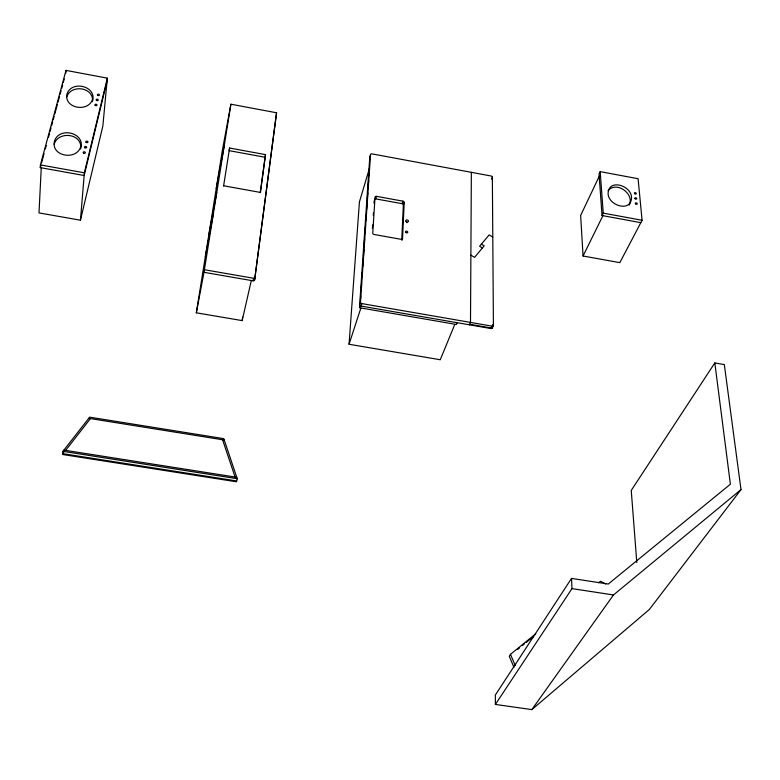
<?xml version="1.0" encoding="UTF-8"?>
<svg xmlns="http://www.w3.org/2000/svg" width="780" height="780" viewBox="0 0 780 780"><rect width="100%" height="100%" fill="white"/><g stroke="black" fill="none" stroke-linecap="round" stroke-linejoin="round"><path stroke-width="1.17" d="M471.354 172.331L470.496 322.413L469.472 324.831M401.749 239.811L403.367 204.925L404.206 202.41A1.404 0.994 18.3 0 0 402.889 201.152L376.477 196.336A1.404 0.994 17.3 0 0 375.043 197.096L372.752 233.181A1.433 1.034 17.6 0 0 374.078 234.478L401.105 239.323A1.433 1.034 18.7 0 0 402.548 238.514L404.206 202.41M107.084 80.867L84.152 175.51L40.287 167.622L40.414 164.911L66.008 70.395L107.338 78.156L102.843 126.097L80.447 220.204L39 212.911L41.262 167.797M65.832 73.135L66.008 70.395M372.411 228.482L372.645 224.874M373.259 215.261L373.415 212.852M374.029 203.239L374.185 200.83M359.677 304.678L360.477 302.201L370.539 154.586A1.365 0.946 16.8 0 1 371.943 153.874L491.039 175.987A1.355 0.926 20.7 0 1 492.356 177.187L493.418 325.24L492.346 327.639A1.482 1.102 23.5 0 1 490.922 328.536L361.052 306.072A1.492 1.131 18 0 1 359.677 304.678L369.788 157.141L370.539 154.586M457.226 322.52L456.417 324.48L359.911 307.808L360.077 305.38M360.399 300.534L360.731 295.688M361.15 289.633L361.559 283.579M361.978 277.524L362.31 272.678M362.719 266.623L363.051 261.778M363.46 255.723L363.88 249.668M364.289 243.614L364.621 238.768M365.03 232.713L365.45 226.658M365.859 220.603L366.19 215.758M366.6 209.703L367.019 203.648M367.351 198.803L367.76 192.748M368.18 186.693L368.589 180.638M368.921 175.793L369.33 169.738M454.779 324.431L440.261 359.746L349.05 344.263L359.434 201.893L369.496 168.139M80.447 220.204L84.377 172.819L107.338 78.156M62.956 451.327L62.692 454.516L236.457 481.786L237.247 478.725L223.772 438.652L89.661 417.154L62.956 451.327L237.247 478.725M92.323 101.761C97.802 86.093 71.36 79.677 66.904 94.282C64.194 108.781 88.92 112.525 92.547 99.05M80.574 149.038C86.327 132.6 58.792 126.087 54.337 141.521C51.256 156.839 77.191 160.612 80.788 146.338M230.89 104.208L203.999 272.308L253.003 280.81A1.502 1.141 13.1 0 0 254.631 279.932L276.559 112.768L230.89 104.208L222.28 150.891L196.326 312.809L242.161 320.609L251.287 280.644M254.631 279.932L276.559 112.768M242.161 320.609L242.648 317.021M260.208 192.67L265.502 154.625L229.603 148.024L229.105 150.647L264.937 157.238M265.502 154.625L260.462 192.436L223.714 185.796M223.577 186.049L229.603 148.024M216.245 188.536L224.367 144.69M208.621 236.096L216.723 192.592M205.316 256.727L213.398 213.408M196.326 312.809L204.477 269.734L253.588 278.265A1.502 1.141 13.1 0 0 255.216 277.397M253.003 280.81L253.588 278.265M40.287 167.622L40.911 165.292M41.545 162.961L44.07 153.631M45.328 148.96L46.273 145.46M48.487 137.299L49.433 133.799M50.056 131.459L51.002 127.959M51.636 125.629L52.582 122.129M53.215 119.798L54.161 116.298M54.795 113.968L57.31 104.627M57.944 102.297L59.524 96.466M60.157 94.136L61.103 90.636M61.727 88.296L62.673 84.796M63.307 82.465L64.252 78.965M374.848 198.929A1.404 0.994 17.3 0 1 375.697 198.871L376.477 196.336M359.911 307.808L360.555 305.799M361.052 306.072L361.861 303.596A1.492 1.131 18 0 1 360.477 302.201M349.05 344.263L360.818 308.197M403.367 204.925A1.394 0.994 18.3 0 0 402.061 203.668L402.889 201.152M401.983 240.181L402.548 238.514M491.615 179.088L492.356 177.187M629.236 205.14C634.842 193.879 616.327 180.628 608.078 190.681M54.181 144.242C57.739 131.684 79.443 132.756 80.847 146.065M66.729 97.013C70.337 85.088 91.016 86.404 92.557 98.962M490.922 328.536L491.995 326.128A1.482 1.102 23.5 0 0 493.418 325.24M491.936 328.38L492.18 327.815M599.401 175.929L580.642 215.465L583.06 256.015L619.837 262.645L642.076 220.272L638.089 178.727L600.191 171.62L599.04 174.047L602.043 215.534L640.819 222.671M602.043 215.534L603.233 213.115L600.191 171.62M583.06 256.015L602.901 215.689M535.792 633.779L510.481 654.332L509.262 656.253L513.962 667.378M714.821 362.934L730.382 484.214L608.273 584.044L571.516 578.409L495.339 695.029L495.398 704.438L531.833 709.605L649.311 609.521L741 489.596L724.318 364.582L714.821 362.934L631.244 490.435L636.812 562.585M495.398 704.438L571.974 588.617L571.516 578.409M531.833 709.605L613.48 594.955L741 489.596M63.716 452.429L62.761 453.648L236.672 480.958M65.637 450.382L90.441 418.587M598.601 582.758L600.473 581.236L605.728 583.986M517.676 649.408L519.548 647.887M522.356 645.606L524.228 644.085M526.1 642.564L533.588 636.48M571.974 588.617L613.48 594.955M63.911 450.109L236.769 477.302M88.754 418.324L224.24 440.027M361.861 303.596L491.995 326.128M469.716 324.265L491.176 327.971A1.482 1.102 23.5 0 0 492.599 327.083L492.58 324.656M40.414 164.911L84.377 172.819M375.697 198.871L402.061 203.668M603.233 213.115L642.076 220.272M492.784 237.081L489.157 234.907L479.632 246.266L482.43 247.952M481.406 244.15L484.195 245.827L474.562 257.371L470.886 255.138M510.481 654.332L515.209 665.476M222.583 439.754L235.092 477.038M369.788 157.141A1.365 0.946 16.8 0 1 370.1 156.605M406.663 222.524A1.414 1.014 18.7 0 1 406.994 222.68M631.547 197.662C631.147 212.911 607.913 205.481 608.098 193.294C608.722 178.23 631.576 185.63 631.547 197.662M97.763 95.413A1.063 0.722 7.8 0 0 99.469 95.092A1.063 0.722 7.8 0 0 98.056 94.195A1.063 0.722 7.8 0 0 97.763 95.413M96.525 100.435A1.063 0.722 7.7 0 0 98.251 100.113A1.063 0.722 7.7 0 0 96.827 99.206A1.063 0.722 7.7 0 0 96.525 100.435M95.287 105.476A1.073 0.731 7.6 0 0 97.013 105.154A1.073 0.731 7.6 0 0 95.589 104.247A1.073 0.731 7.6 0 0 95.287 105.476M86.2 142.428A1.092 0.76 7 0 0 87.965 142.077A1.092 0.76 7 0 0 86.512 141.141A1.092 0.76 7 0 0 86.2 142.428M84.883 147.761A1.102 0.77 6.9 0 0 86.658 147.4A1.102 0.77 6.9 0 0 85.205 146.455A1.102 0.77 6.9 0 0 84.883 147.761M83.567 153.124A1.102 0.78 6.8 0 0 85.352 152.763A1.102 0.78 6.8 0 0 83.889 151.807A1.102 0.78 6.8 0 0 83.567 153.124M406.117 221.491A1.414 1.014 18.6 0 0 408.437 221.452A1.414 1.014 18.6 0 0 406.809 219.882A1.414 1.014 18.6 0 0 406.117 221.491M405.795 232.459A1.19 0.858 18.8 0 0 407.745 232.421A1.19 0.858 18.8 0 0 406.37 231.104A1.19 0.858 18.8 0 0 405.795 232.459M634.54 193.557A1.004 0.663 24.7 0 0 636.188 193.869A1.004 0.663 24.7 0 0 635.261 192.641A1.004 0.663 24.7 0 0 634.54 193.557M635.008 198.656A1.014 0.673 24.8 0 0 636.665 198.958A1.014 0.673 24.8 0 0 635.739 197.73A1.014 0.673 24.8 0 0 635.008 198.656M635.486 203.785A1.014 0.673 24.9 0 0 637.153 204.097A1.014 0.673 24.9 0 0 636.217 202.849A1.014 0.673 24.9 0 0 635.486 203.785"/></g></svg>
